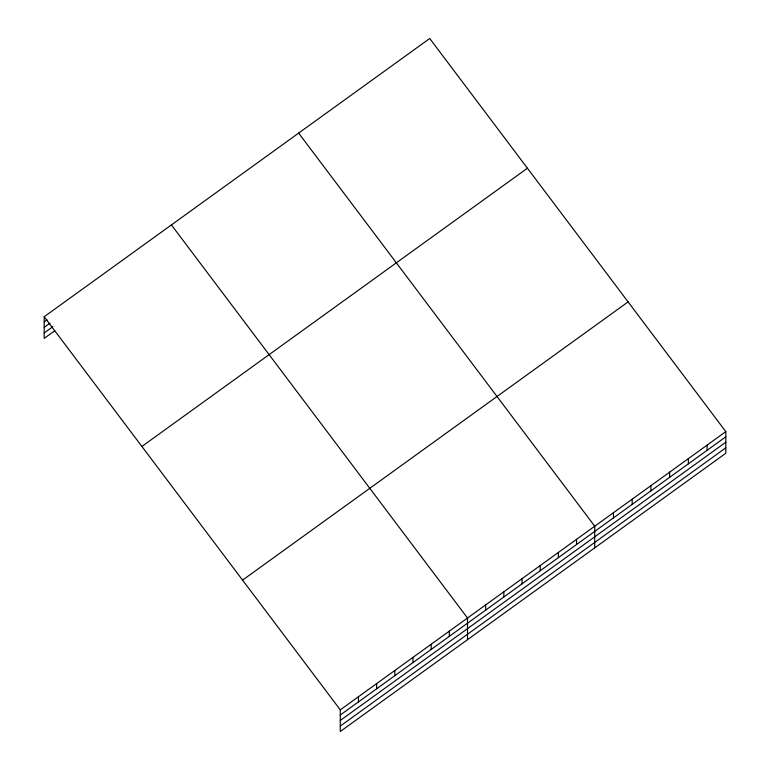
<?xml version="1.0" encoding="UTF-8"?>
<svg xmlns="http://www.w3.org/2000/svg" width="770" height="770" viewBox="0 0 770 770"><rect width="100%" height="100%" fill="white"/><g stroke="black" fill="none" stroke-linecap="round" stroke-linejoin="round"><path stroke-width="1.16" d="M44.188 316.739L340.273 709.853L340.273 731.5L725.812 453.261L725.812 431.624L429.727 38.5L44.188 316.739L44.188 338.377L54.709 330.782M44.188 321.918L47.057 319.848M44.188 327.346L49.925 323.208M44.188 332.948L52.793 326.73M141.892 446.465L527.431 168.226M242.569 580.128L628.108 301.888M340.273 709.853L725.812 431.624M340.273 715.032L725.812 436.802M340.273 720.47L725.812 442.23M340.273 726.072L725.812 447.832M298.644 133.104L594.729 526.218L594.729 547.865M171.412 224.917L467.506 618.041L467.506 639.678M707.091 445.137L707.091 450.315M688.361 458.65L688.361 463.829M669.64 472.164L669.64 477.342M650.91 485.678L650.91 490.856M632.18 499.191L632.18 504.369M613.459 512.704L613.459 517.883M576.557 539.337L576.557 544.515M558.385 552.456L558.385 557.634M540.203 565.575L540.203 570.753M522.031 578.693L522.031 583.872M503.859 591.803L503.859 596.981M485.678 604.922L485.678 610.1M449.324 631.159L449.324 636.338M431.152 644.269L431.152 649.457M412.98 657.388L412.98 662.566M394.798 670.506L394.798 675.685M376.626 683.625L376.626 688.803M358.454 696.744L358.454 701.922"/></g></svg>
